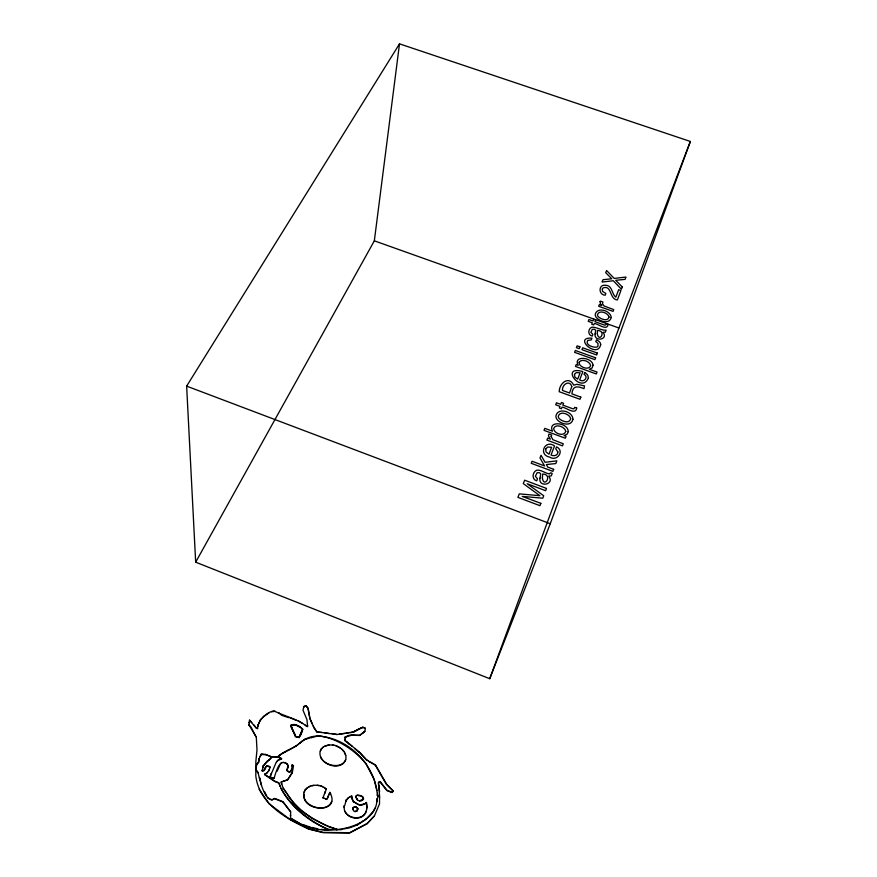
<?xml version="1.0" encoding="UTF-8"?>
<svg xmlns="http://www.w3.org/2000/svg" width="877" height="877" viewBox="0 0 877 877"><rect width="100%" height="100%" fill="white"/><g stroke="black" fill="none" stroke-linecap="round" stroke-linejoin="round"><path stroke-width="1.32" d="M379.434 797.193C380.486 803.738 377.362 771.749 379.577 791.712M356.248 796.952C355.876 800.197 360.392 802.323 362.738 800.054C366.652 794.419 352.718 794.354 356.194 797.138M353.157 807.794L352.839 809.241M323.021 797.938L323.777 798.3L323.032 797.588M351.809 797.61L353.541 801.907L352.039 799.1L351.809 795.976L348.388 797.73L346.097 800.515M256.062 736.757L248.969 724.841L251.085 727.176L256.325 737.436L256.994 749.846L255.843 761.587L255.81 775.937C259.044 803.475 285.847 818.559 308.671 829.072L323.065 832.657L349.605 832.986L366.992 823.832L374.413 815.917L379.533 803.858L379.522 798.563M290.517 816.059L290.561 814.886L290.528 818.384L300.471 823.887L290.561 818.098M249.32 721.935L249.221 722.823L249.517 720.16L256.095 727.899C257.991 728.063 257.937 729.247 256.764 728.184M249.517 720.16L251.765 722.571M281.155 782.087L287.634 779.653L292.315 772.516L287.612 779.949L281.177 781.988L281.681 784.093L281.342 783.084M254.012 724.994L256.095 727.899M290.528 815.172L290.66 811.861L282.942 801.688L274.545 798.366C263.144 807.827 255.722 759.318 261.434 785.244M256.007 769.524L255.952 768.603M257.564 728.666C257.641 721.168 265.347 712.848 273.723 710.808C284.005 715.895 295.549 718.493 305.174 725.104C307.103 726.934 308.233 725.904 307.597 726.145M256.292 770.466L257.959 772.812L256.161 769.732M257.246 763.966C255.207 766.991 259.263 761.126 257.86 762.431M258.002 726.266L258.353 724.216M257.443 763.242L257.75 762.595M259.669 779.182L257.882 772.045M258.342 724.545L260.546 719.381M258.485 762.793L259.318 758.243L258.496 762.475M261.105 754.286L260.173 756.577L261.225 754.253L265.26 754.384L271.048 756.654L277.779 756.818C284.071 750.493 293.784 749.024 300.164 742.698C305.744 737.656 314.13 735.123 321.475 736.34C349.561 739.739 372.824 763.966 376.935 790.583M259.066 789.168L268.943 803.672L290.265 819.655L309.077 828.962L323.109 832.383L349.671 832.712L367.068 823.547L374.413 815.917M344.201 806.248C343.696 809.274 344.836 804.231 344.157 806.303M261.203 754.56L261.806 754.264M261.795 754.571L262.475 754.275M260.535 719.71L264.613 715.621M262.102 770.598C261.302 769.732 263.297 772.231 264.405 770.214C264.832 764.514 269.042 765.72 270.215 767.057M262.212 770.806L263.243 765.785L270.84 758.177M262.311 770.927L264.722 769.633L266.016 767.101M262.464 754.593L263.253 754.308M262.64 767.945L263.243 765.785M377.34 793.268L377.439 792.644M271.048 756.654L265.26 754.384M264.525 774.161L274.731 781.144L278.809 782.766L280.289 786.483L278.787 783.073L274.709 781.451L264.646 774.709L267.364 772.451L265.61 773.7M345.132 737.579L344.935 740.616L352.072 746.141M344.935 740.616L344.946 739.486M264.744 774.073L264.788 774.523M264.492 791.525L266.707 796.031M269.217 712.705L264.602 715.95M266.586 765.654L270.193 767.364M263.232 766.092L267.134 761.203M271.464 711.762L275.268 711.335M268.877 770.488C267.189 773.317 270.138 768.197 269.162 769.589M267.112 761.51L268.976 759.767M267.606 797.873L269.809 799.024M268.965 760.074L270.357 758.682M271.179 757.213C274.315 756.018 286.351 757.925 278.141 760.326C274.084 764.821 278.634 758.134 281.638 758.517M270.072 776.825L271.421 773.371L270.072 776.945L273.69 778.458L270.105 777.011M295.472 736.636L291.153 726.912L291.263 725.356M287.985 767.594L287.338 769.107L287.842 764.799C279.467 756.204 275.685 773.514 274.03 778.359M270.576 799.32L271.925 800.12L274.523 798.662L282.909 801.984L290.66 811.861M377.395 793.345L377.209 795.176L378.338 795.823L376.924 799.561L377.077 798.87M291.372 726.836L291.471 725.443M376.869 800.197L376.759 801.764L377 799.276M273.756 778.469L274.512 777.274M278.557 712.595L281.605 715.259L288.577 717.649M376.836 801.468C374.819 827.603 325.148 837.995 300.504 823.602M277.121 771.278L280.333 764.031M277.757 757.125L278.93 755.744M278.908 756.051L279.39 755.316M279.325 757.629L281.616 758.824M279.368 755.634L279.796 754.944M279.774 755.261L280.147 754.626M280.487 763.516L281.988 762.453M280.914 758.967L281.024 758.287M280.377 754.757L282.646 753.211M328.59 829.478C310.118 822.462 290.506 806.818 281.155 788.544C290.44 806.062 309.428 821.245 328.59 829.478L337.031 829.28L335.814 829.335M283.644 762.365L285.759 763.067M282.624 753.529L285.168 751.83M286.812 793.575L283.293 788.28L293.477 802.751L300.943 810.589L312.289 818.46L326.156 825.465C310.929 818.515 296.766 808.824 287.404 794.694M289.772 717.715L296.722 720.434M286.351 763.352L287.031 763.867M285.146 752.148L288.127 750.219M286.834 770.083C287.546 772.33 286.582 768.965 286.834 770.51M287.338 764.218L288.029 767.002L287.974 765.457M291.208 726.035C292.699 722.012 300.723 726.605 302.806 729.291C301.096 733.369 300.351 740.144 295.505 736.318M291.471 724.753L291.449 725.772M291.427 726.068C293.006 722.363 301.041 726.978 302.565 729.543M255.952 768.515L256.61 765.128M291.35 725.136L291.898 724.72M287.492 770.817C291.263 776.704 293.927 762.025 290.912 770.872M292.403 725.224L292.951 724.676M289.388 771.87L288.555 771.223M291.394 726.507L293.51 731.659L291.186 726.594M294.42 724.61L292.94 725.202M294.65 733.841L295.692 736.494L293.532 731.341M320.204 751.161C317.66 761.433 333.753 770.214 342.699 763.911C351.304 756.851 341.164 745.099 332.361 745.022C328.393 744.628 323.997 745.582 321.388 748.815C319.623 751.962 320.258 751.797 321.388 748.815M292.14 764.766C294.201 767.605 292.962 763.977 292.129 765.522M295.977 736.844L299.342 737.513M297.27 725.948L300.175 727.077M297.928 720.51L302.587 723.47M303.826 795.264L303.837 794.376C302.159 812.201 341.701 813.746 329.829 792.391L328.919 794.77L329.357 793.674M288.105 750.537L295.79 746.064M298.465 726.167L300.405 726.956M299.024 737.557L302.609 729.226M299.145 737.568L299.232 737.009M291.23 725.685L291.296 725.071M300.208 734.773L301.414 731.966M303.606 707.509L303.705 706.884L303.014 710.26L306.95 719.6L307.597 726.353M303.793 706.654L305.92 705.777L308.057 708.123L309.943 718.427L314.185 728.195L316.992 731.867L337.108 734.509L353.036 731.977L362.804 727.241L365.303 728.118L364.898 731.297L363.878 732.284L364.898 731.297M303.793 794.672C303.541 785.956 317.299 782.448 324.337 787.601C327.198 789.125 325.97 789.815 324.337 787.601M248.958 725.158L249.232 722.495M300.241 735.518L301.118 733.227M295.757 746.382L300.164 742.698M304.823 706.051L306.226 706.062M300.12 743.016L301.918 741.361M291.471 725.52L291.57 724.95M306.555 706.413L308.013 708.452L309.91 718.756L312.289 724.007M301.874 741.679L303.343 740.276M305.174 725.104L307.323 726.737M303.31 740.594L304.56 739.366M304.593 739.64L305.393 739.07M195.67 562.179L374.336 240.824L399.506 43.85L690.363 141.46L550.263 523.733L489.728 678.699L195.67 562.179L186.637 386.132L399.506 43.85M304.089 792.172L305.36 789.596M305.349 739.388L311.324 737.436M304.034 796.754L304.122 797.215M313.221 726.101L316.893 732.152L321.618 732.416M304.363 798.311C307.805 808.177 327.439 812.541 331.736 801.392M307.487 787.502L305.317 789.892M303.289 824.709L311.149 827.482M308.901 786.779L310.315 786.044M317.529 736.055L311.28 737.754M312.004 785.671L313.681 785.299M366.553 764.262C355.996 751.096 337.086 738.083 319.469 736.022M291.263 725.4L291.383 724.808M320.478 756.763C323.712 765.72 341.778 769.677 345.757 759.668M324.402 732.723L329.193 733.578M317.321 785.332L319.14 785.737M323.295 746.974L321.344 749.133M324.622 746.305L328.985 744.979M312.289 827.482L317.781 828.875M346.053 800.723L345.944 801.282L346.229 800.043M320.971 786.143L322.659 786.866M331.67 733.523L337.108 734.509M332.361 745.022L334.027 745.384M324.633 793.553L325.334 791.646L322.966 797.774M324.994 798.465L326.485 799.342L323.832 798.004M321.19 829.324L328.404 829.993M335.683 745.735L340.331 748.103M326.88 799.473L328.458 795.757L327.329 798.519M339.443 734.126L344.716 733.468M329.829 792.391L330.629 793.828M292.282 772.812L293.499 765.764M341.723 749.068L343.937 751.403M345.417 736.768L345.078 737.897C348.224 733.293 355.01 735.77 359.877 735.145L363.341 732.492L359.811 735.463L351.611 735.222L345.231 737.162M345.9 733.293L349.408 732.668M344.694 752.74L345.757 755.437M346.996 742.326L344.957 740.254M326.156 825.465L336.976 829.565M349.287 744.222L347.051 742.008M333.622 828.381L331.594 827.362M350.559 732.755L353.036 731.977M352.982 732.306L354.023 731.582M353.957 731.9L354.615 731.33M335.387 828.995L333.677 828.096M354.549 731.648L355.108 731.089M355.042 731.407L355.667 730.771M355.602 731.089L356.544 730.245M356.479 730.574L357.498 729.675M357.443 729.993L358.189 729.302M358.123 729.62L358.978 728.908M345.121 737.48L345.253 736.877M344.146 806.533L344.31 805.853M358.912 729.236L360.392 728.261M344.793 805.338L346.108 800.449L348.388 797.73M336.132 829.85L340.046 829.499M360.326 728.579L361.752 727.636M361.686 727.965L362.365 727.384M345.023 811.378C348.279 819.271 363.593 820.51 366.246 811.05C362.322 823.525 343.159 817.879 344.222 807.147M362.289 727.702L362.804 727.241L365.238 728.436M271.114 757.224L271.092 757.542M303.672 707.213L303.826 706.314M359.175 751.984L366.641 760.008L359.175 751.984L349.342 743.904M349.66 796.974L350.307 796.601M350.756 796.36L351.798 796.272M343.795 828.886L347.544 828.272M353.935 801.962L358.66 804.724L353.606 801.611M353.025 808.243L353.091 808.09M352.916 809.12L353.595 810.94L355.404 811.653L357.312 810.6L357.531 807.87L355.547 806.5L353.442 807.366L356.139 806.95L357.706 808.978M356.259 797.862L356.27 797.281M356.884 795.373L357.334 795.121M356.687 798.947L356.577 798.3M356.906 799.276L356.764 798.651M357.147 799.594L356.972 798.991M357.717 795.472L358.287 795.242M357.421 799.879L357.224 799.298M354.812 811.598L357.388 810.315M360.875 796.064L359.603 795.406M366.674 765.062L374.139 779.412L377.351 792.874M368.23 760.765L370.16 762.431L366.707 759.701M357.213 810.754L357.772 808.682M359.493 800.942L363.571 798.914M366.246 811.05C368.121 807.147 365.128 795.614 366.992 807.914M346.042 800.745L346.174 800.153M358.726 804.439C360.71 807.454 365.961 802.214 366.323 803.661M359.921 805.108L365.588 803.409M362.146 796.722L363.593 799.057M370.818 762.42L375.4 765.248L386.45 784.4L393.302 791.098L386.538 784.104L375.477 764.941L370.237 762.113M348.651 828.162L356.906 825.114M356.84 825.4L359.57 823.35M366.126 802.652L365.742 803.266L366.06 802.707M359.504 823.635L363.199 820.949M365.906 819.381L373.339 811.313L374.874 808.177M378.546 782.427L378.513 784.29L378.48 782.514L380.059 781.495L386.976 790.298L392.019 792.216L393.082 791.35L391.931 792.512L386.9 790.594L379.982 781.791L378.579 782.394M271.07 757.432L270.85 758.441M377.209 795.176L378.393 795.417L378.228 796.173L378.393 795.417M489.728 678.699L618.932 328.009L690.363 141.46M352.96 808.397L353.332 807.509M326.365 789.059L325.29 791.942M328.404 796.053L328.974 794.474M270.083 767.43L269.447 769.206M286.965 769.984L287.371 768.8M301.085 733.556L301.918 731.604M271.399 773.678L276.222 762.245M259.307 758.55L260.184 756.27M357.312 810.6L357.794 808.857M268.154 771.464L267.342 772.758M363.275 732.81L363.944 731.966M365.983 819.096L363.133 821.234M299.112 737.36L297.544 736.68L299.145 737.042M339.991 829.785L342.49 829.368M292.348 725.027L294.387 724.939M263.232 754.615L265.238 754.691M358.222 795.538L359.526 795.691M317.627 736.066L319.425 736.34M327.187 826.123L330.454 827.263M335.442 828.721L337.031 829.28M374.336 240.824L618.932 328.009M186.637 386.132L550.263 523.733M355.053 748.958L359.11 752.302M280.311 786.176L281.155 788.544M283.26 788.576L281.703 783.786M378.59 783.994L378.7 785.77M292.227 768.186L292.173 765.72M303.804 794.814L303.771 795.417M557.86 451.885C558.254 455.591 553.694 456.457 551.052 455.042L554.527 445.9C544.77 439.048 538.05 454.922 549.649 457.103C556.862 461.971 565.084 450.986 556.533 446.842L555.755 448.892L557.86 451.885M551.162 436.45L552.839 439.684L563.264 443.784L562.486 445.867L546.908 440.101L547.665 438.138L550.35 439.125L548.454 435.913L548.947 434.027L551.699 435.036L551.162 436.45M593.027 365.183L592.161 367.923L589.388 369.294L597.018 372.056L596.305 373.964L575.487 366.433L576.2 364.591L578.173 365.303C572.692 355.163 592.424 357.103 593.027 365.183M595.099 333.907C593.729 342.129 609.044 339.794 603.003 332.317L605.349 332.186L606.106 330.125C602.225 330.914 597.007 327.044 591.942 327.165C587.798 328.524 587.612 335.266 592.216 336.121L592.863 334.422L590.857 332.295L592.359 329.313L594.431 329.303L595.68 330.245L595.099 333.907M539.969 478.14C538.116 487.908 555.338 484.718 548.706 476.112L551.293 475.904L552.192 473.448C550.613 472.451 550.307 472.78 549.572 473.942C545.176 473.481 541.284 469.502 536.735 470.204C532.273 471.892 531.484 479.576 536.724 480.804L537.491 478.787L535.365 476.299L537.119 472.736L539.399 472.692L540.736 473.777L539.969 478.14M600.679 344.606C597.588 359.504 572.462 336.779 591.953 338.16L591.262 339.936L587.765 340.386C584.838 344.847 592.611 347.369 595.954 347.215A3.223 2.412 18.4 0 0 597.939 346.229L598.037 343.411L595.823 341.57L596.492 339.783L598.816 341.23A5.361 4.012 18.4 0 1 600.537 343.707L600.679 344.606M608.156 324.457C607.092 331.473 597.665 323.372 594.277 323.492L593.718 324.939L591.723 324.227L592.282 322.78L588.237 321.344L588.938 319.535L592.984 320.971L593.641 319.283L595.636 319.984L594.979 321.684L604.461 325.071L605.623 325.049L606.226 323.766L608.156 324.457M292.151 765.215L292.14 766.027L292.151 765.215M576.704 408.046C575.663 415.665 565.665 407.18 562.047 407.136L561.433 408.737L559.34 407.969L559.954 406.369L555.7 404.801L556.478 402.795L560.732 404.352L561.466 402.466L563.549 403.234L562.826 405.119L572.791 408.77L574.018 408.737L574.687 407.312L576.704 408.046M597.281 333.764C599.09 343.28 606.961 330.793 597.478 330.454L597.281 333.764M600.098 301.655L600.427 303.859L601.797 305.481L599.32 304.604L598.673 306.27L613.078 311.379L613.736 309.614L604.089 305.996L602.477 303.837L602.927 302.017L600.383 301.118L600.098 301.655M542.37 477.921C543.861 488.971 553.277 474.534 542.699 473.997L542.37 477.921M579.138 362.179C578.436 367.035 588.982 370.905 590.659 365.621C589.848 361.291 581.868 358.309 579.138 362.179M588.412 377.855C581.604 394.793 559.077 364.876 582.843 371.574L579.664 379.927C583.896 383.085 588.949 376.902 584.049 374.326L584.762 372.451L585.573 372.933L587.722 375.148L588.412 377.855M571.793 386.593L569.557 393.006L562.464 390.418C561.85 384.203 569.918 379.62 571.793 386.593M609.044 317.035C607.947 321.991 600.953 319.085 598.454 316.86A3.508 2.587 18 0 1 597.478 314.69C598.969 309.384 608.21 312.892 609.044 317.035M565.753 431.396C564.163 437.075 553.815 433.6 553.672 428.535C555.459 423.229 565.106 426.77 565.753 431.396M570.653 418.757C569.579 424.216 561.96 421.311 559.318 418.68A3.738 2.938 18.9 0 1 558.331 416.235C559.811 410.283 569.995 414.065 570.653 418.757M568.197 431.703L567.211 434.137L564.086 435.595L566.071 436.329L565.358 438.226L544.025 430.355L544.803 428.36L552.499 431.199C547.237 420.05 568.482 422.571 568.197 431.703M602.324 288.993L602.576 291.394L605.854 293.477L605.174 295.231C598.311 294.858 598.377 284.203 605.404 285.266C612.563 285.146 611.521 293.948 615.84 297.193L618.669 289.706L620.927 290.506L617.386 299.934C609.208 299.342 611.96 284.444 602.981 288.007L602.324 288.993M611.192 317.529C609.625 324.556 599.627 321.552 596.316 317.485A6.336 4.659 18 0 1 595.275 314.218C597.325 306.413 610.918 310.754 611.192 317.529M574.457 374.369L574.852 377.033L577.68 379.138L580.103 372.813L576.31 372.572L574.457 374.369M545.68 449.024L546.053 451.929L548.98 454.209L551.633 447.27L547.654 447.051L545.68 449.024M572.944 419.283C571.431 427.033 560.469 424.139 557.027 419.414A6.753 5.295 18.9 0 1 555.996 415.731C558.024 406.972 573.032 411.642 572.944 419.283M540.857 503.343L539.969 505.689L517.912 497.38L519.283 493.872L539.859 495.691L523.295 483.622L524.632 480.201L546.481 488.401L545.615 490.703L527.176 483.72L543.707 495.779L542.797 498.191L522.253 496.404L540.857 503.343M553.661 469.316L552.883 471.377L531.232 463.297L532.032 461.247L544.584 465.928L539.991 457.98L541.032 455.284L545.066 462.289L556.84 460.853L555.821 463.56L546.382 464.558L547.73 467.101L553.661 469.316M580.826 397.117L580.004 399.287L559.208 391.701C559.307 383.074 568.888 375.411 573.744 385.189L576.77 384.279L584.52 385.88L583.994 388.686C577.866 386.121 572.626 385.146 571.903 393.861L580.826 397.117M595.615 357.783L594.913 359.658L574.599 352.335L575.323 350.471L595.615 357.783M597.38 353.091L596.678 354.988L581.955 349.682L582.69 347.807L597.38 353.091M622.264 286.954L621.409 289.235L613.319 280.739L602.05 282.054L602.97 279.708L611.762 278.787L605.711 272.703L606.577 270.489L614.218 278.415L625.992 277.055L625.115 279.368L615.731 280.289L622.264 286.954M579.949 346.821L579.215 348.695L576.408 347.687L577.143 345.812L579.949 346.821"/></g></svg>
